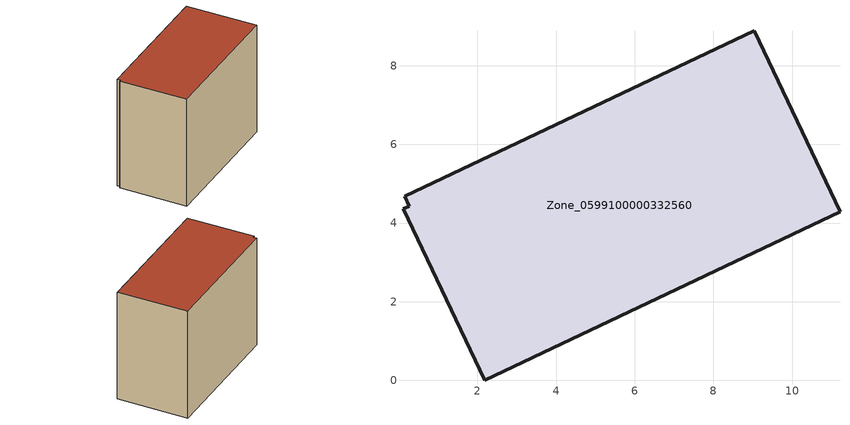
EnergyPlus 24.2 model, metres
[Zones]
Zone_0599100000332560
 floor ground (C_G): 11.22,4.29 2.19,0 0.12,4.36 0.27,4.42 0.15,4.68 9.04,8.89 z0
 wall outside (C_F): 11.22,4.29 9.04,8.89 0.15,4.68 0.27,4.42 0.12,4.36 2.19,0 11.22,4.29 z0:8.09
 roof outside (C_R): 2.19,0 11.22,4.29 9.04,8.89 0.15,4.68 0.27,4.42 0.12,4.36 z8.09
[BUILDING]
Pand.0599100000332560: North Axis=0; Terrain=City; Loads Convergence Tolerance Value=0.04; Temperature Convergence Tolerance Value=0.4; Solar Distribution=FullExterior; Maximum Number of Warmup Days=25; Minimum Number of Warmup Days=1
[Site:Location]
Rotterdam.The.Hague.AP_ZH_NLD Design_Conditions: Latitude=51.96; Longitude=4.45; Time Zone=1; Elevation=-4.5
[SITE:GROUNDTEMPERATURE:BUILDINGSURFACE]
18, 18, 18, 18, 18, 18, 18, 18, 18, 18, 18, 18
[MATERIAL] Thermal Absorptance=0.9; Solar Absorptance=0.7; Visible Absorptance=0.7
Name | Roughness | Thickness | Conductivity | Density | Specific Heat
G.TI.1975-1991 | MediumSmooth | 0.15 | 0.288461 | 540 | 1210
F.TI.1975-1991 | Rough | 0.3 | 0.230769 | 1920 | 840
R.TI.1975-1991 | MediumRough | 0.2 | 0.153846 | 1500 | 1000
[CONSTRUCTION]
C_G: G.TI.1975-1991
C_F: F.TI.1975-1991
C_R: R.TI.1975-1991
[ZONE]
Zone_0599100000332560: Type=1; Multiplier=1; Ceiling Height=Autocalculate; Volume=Autocalculate; Floor Area=autocalculate; Part of Total Floor Area=Yes
[ZONEINFILTRATION:DESIGNFLOWRATE]
Infil_Zone_0599100000332560: Zone or ZoneList or Space or SpaceList=Zone_0599100000332560; Schedule=AlwaysOn; Design Flow Rate Calculation Method=Flow/Area; Flow Rate per Floor Area=0.003; Constant Term Coefficient=1; Temperature Term Coefficient=0; Velocity Term Coefficient=0; Velocity Squared Term Coefficient=0
[HVACTEMPLATE:ZONE:IDEALLOADSAIRSYSTEM]
Zone_0599100000332560: Maximum Heating Supply Air Temperature=50; Minimum Cooling Supply Air Temperature=13; Maximum Heating Supply Air Humidity Ratio=0.0156; Minimum Cooling Supply Air Humidity Ratio=0.0077; Heating Limit=NoLimit; Cooling Limit=NoLimit; Dehumidification Control Type=ConstantSensibleHeatRatio; Cooling Sensible Heat Ratio=0.7; Dehumidification Setpoint=60; Humidification Control Type=None; Humidification Setpoint=30; Outdoor Air Method=None; Outdoor Air Flow Rate per Person=0.00944; Outdoor Air Flow Rate per Zone Floor Area=0; Outdoor Air Flow Rate per Zone=0; Demand Controlled Ventilation Type=None; Outdoor Air Economizer Type=NoEconomizer; Heat Recovery Type=None; Sensible Heat Recovery Effectiveness=0.7; Latent Heat Recovery Effectiveness=0.65
[ZONECONTROL:THERMOSTAT]
ThermostatControl_Zone_0599100000332560: Zone or ZoneList=Zone_0599100000332560; Control Type Schedule=DualSetpointControlType; Control 1=Thermostat_Zone_0599100000332560; Temperature Difference Between Cutout And Setpoint=0
[THERMOSTATSETPOINT:DUALSETPOINT]
Thermostat_Zone_0599100000332560: Heating Setpoint Temperature Schedule=HeatingSetpoint_Zone_0599100000332560; Cooling Setpoint Temperature Schedule=CoolingSetpoint_Zone_0599100000332560
[SCHEDULE:COMPACT]
HeatingSetpoint_Zone_0599100000332560: Through: 12/31, For: AllDays, Until: 24:00, 21
CoolingSetpoint_Zone_0599100000332560: Through: 12/31, For: AllDays, Until: 24:00, 24
DualSetpointControlType: Through: 12/31, For: AllDays, Until: 24:00, 4
AlwaysOn: Through: 12/31, For: AllDays, Until: 24:00, 1
